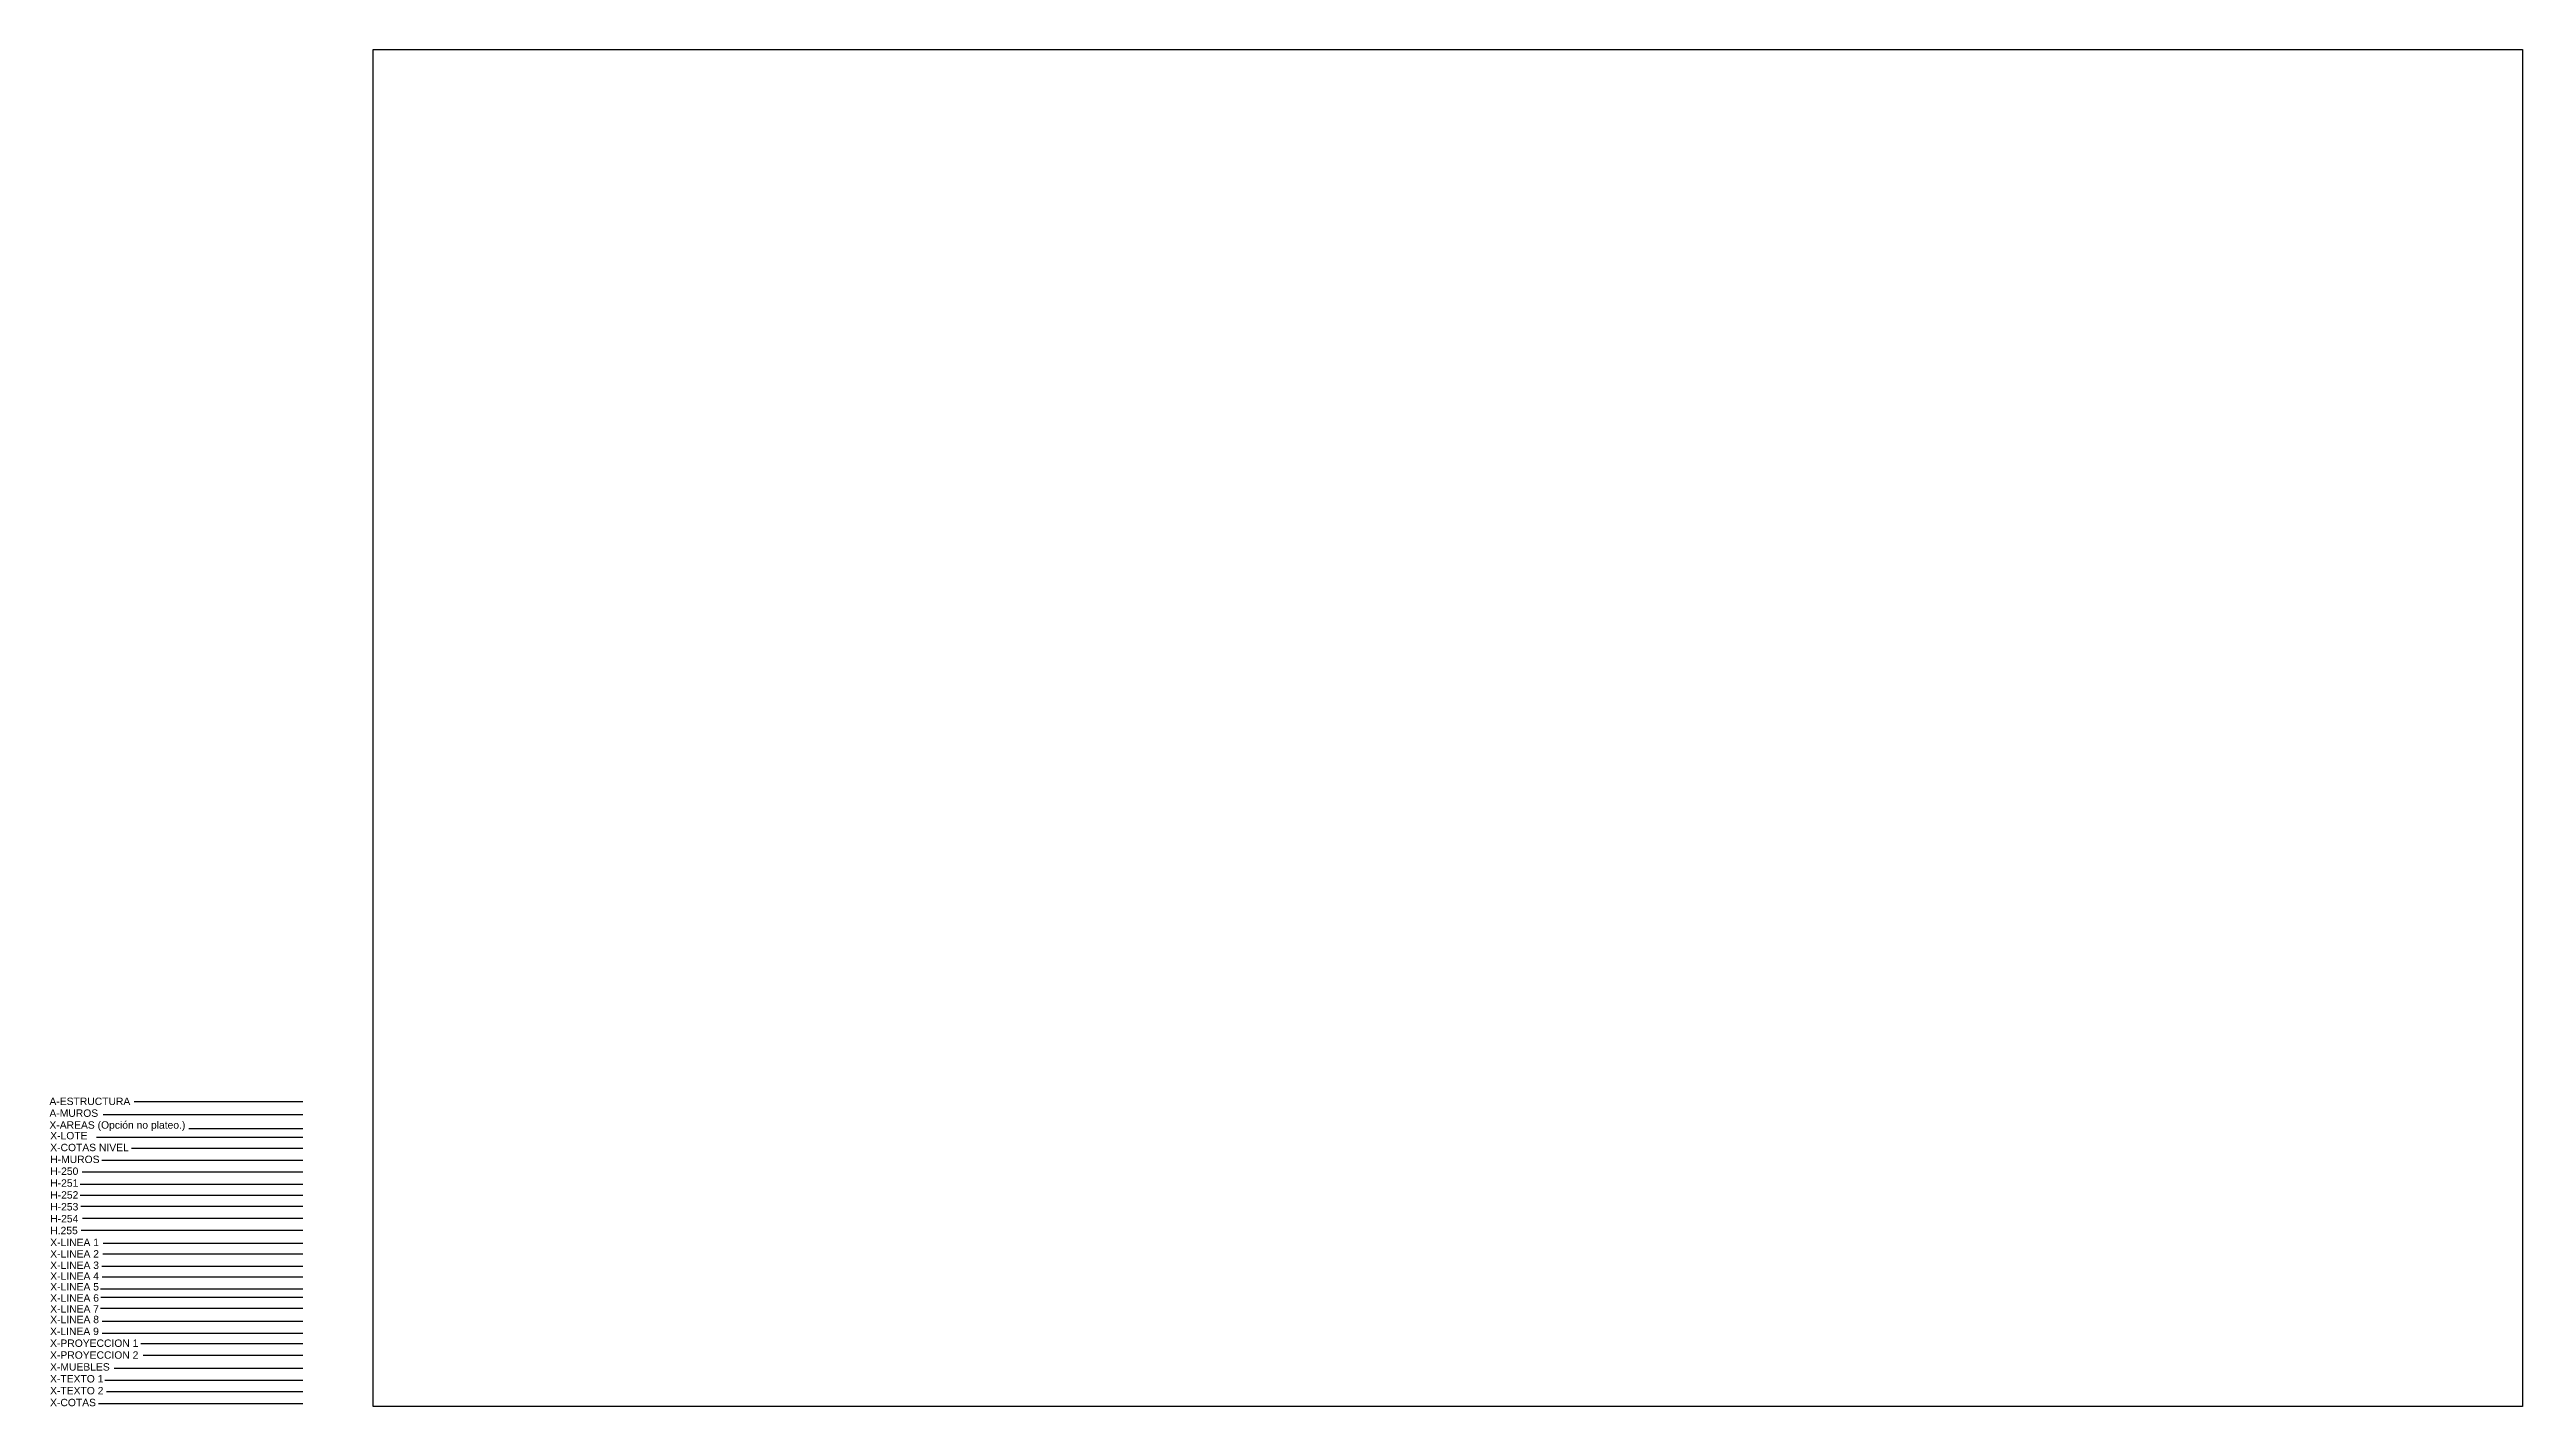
# Model space of a CAD drawing. Header units: metres. Extents: x 399.3 to 481.3, y 1179 to 1206.6.
# Drawn here: x 399.3 to 449.5, y 1179 to 1206.6 of the extents above; entities that cross this region are included whole.
import ezdxf

# ---------------------------------------------------------------- set-up
doc = ezdxf.new("R2010")
doc.units = ezdxf.units.M
doc.linetypes.add('DASHDOT', pattern=[25.4, 12.7, -6.35, 0, -6.35])
doc.linetypes.add('DASHDOT2', pattern=[12.7, 6.35, -3.175, 0, -3.175])
for name, color, linetype in [('A-ESTRUCTURA', 6, 'Continuous'), ('A-MUROS', 5, 'Continuous'), ('H-250', 250, 'Continuous'), ('H-251', 251, 'Continuous'), ('H-252', 252, 'Continuous'), ('H-253', 253, 'Continuous'), ('H-254', 254, 'Continuous'), ('H-255', 255, 'Continuous'), ('H-MUROS', 8, 'Continuous'), ('X-COTAS', 2, 'Continuous'), ('X-COTAS NIVEL', 253, 'Continuous'), ('X-LINEA 1', 7, 'Continuous'), ('X-LINEA 2', 6, 'Continuous'), ('X-LINEA 3', 5, 'Continuous'), ('X-LINEA 4', 4, 'Continuous'), ('X-LINEA 5', 3, 'Continuous'), ('X-LINEA 6', 2, 'Continuous'), ('X-LINEA 7', 1, 'Continuous'), ('X-LINEA 8', 8, 'Continuous'), ('X-LINEA 9', 9, 'Continuous'), ('X-LOTE', 30, 'DASHDOT'), ('X-MUEBLES', 9, 'Continuous'), ('X-PROYECCION 1', 1, 'DASHDOT2'), ('X-PROYECCION 2', 8, 'DASHDOT2'), ('X-TEXTO 1', 3, 'Continuous'), ('X-TEXTO 2', 2, 'Continuous')]:
    doc.layers.add(name, color=color, linetype=linetype)
doc.layers.add('X-AREAS (opción no plateo.)', color=4, linetype='Continuous', plot=False)
doc.styles.get("Standard").update_dxf_attribs({"font": 'arial.ttf'})

msp = doc.modelspace()

# ---------------------------------------------------------------- linework, layer by layer
at = {"layer": 'A-ESTRUCTURA'}
msp.add_lwpolyline([(401.037, 1185.224), (404.468, 1185.224)], dxfattribs=at)
at = {"layer": 'A-MUROS'}
msp.add_lwpolyline([(400.412, 1184.961), (404.468, 1184.961)], dxfattribs=at)
at = {"layer": 'H-250'}
msp.add_lwpolyline([(399.983, 1183.801), (404.468, 1183.801)], dxfattribs=at)
at = {"layer": 'H-251'}
msp.add_lwpolyline([(399.944, 1183.547), (404.468, 1183.547)], dxfattribs=at)
at = {"layer": 'H-252'}
msp.add_lwpolyline([(399.944, 1183.323), (404.468, 1183.323)], dxfattribs=at)
at = {"layer": 'H-253'}
msp.add_lwpolyline([(399.954, 1183.099), (404.468, 1183.099)], dxfattribs=at)
at = {"layer": 'H-254'}
msp.add_lwpolyline([(399.993, 1182.855), (404.468, 1182.855)], dxfattribs=at)
at = {"layer": 'H-255'}
msp.add_lwpolyline([(399.964, 1182.611), (404.468, 1182.611)], dxfattribs=at)
at = {"layer": 'H-MUROS'}
msp.add_lwpolyline([(400.383, 1184.035), (404.468, 1184.035)], dxfattribs=at)
at = {"layer": 'X-AREAS (opción no plateo.)'}
msp.add_lwpolyline([(402.149, 1184.678), (404.468, 1184.678)], dxfattribs=at)
at = {"layer": 'X-COTAS'}
msp.add_lwpolyline([(400.315, 1179.091), (404.468, 1179.091)], dxfattribs=at)
at = {"layer": 'X-COTAS NIVEL'}
msp.add_lwpolyline([(400.988, 1184.278), (404.468, 1184.278)], dxfattribs=at)
at = {"layer": 'X-LINEA 1'}
msp.add_lwpolyline([(400.412, 1182.348), (404.468, 1182.348)], dxfattribs=at)
at = {"layer": 'X-LINEA 2'}
msp.add_lwpolyline([(405.893, 1206.592), (449.54, 1206.592), (449.54, 1179.032), (405.893, 1179.032)], close=True, dxfattribs=at)
msp.add_lwpolyline([(400.403, 1182.133), (404.468, 1182.133)], dxfattribs=at)
at = {"layer": 'X-LINEA 3'}
msp.add_lwpolyline([(400.383, 1181.88), (404.468, 1181.88)], dxfattribs=at)
at = {"layer": 'X-LINEA 4'}
msp.add_lwpolyline([(400.393, 1181.665), (404.468, 1181.665)], dxfattribs=at)
at = {"layer": 'X-LINEA 5'}
msp.add_lwpolyline([(400.354, 1181.421), (404.468, 1181.421)], dxfattribs=at)
at = {"layer": 'X-LINEA 6'}
msp.add_lwpolyline([(400.364, 1181.256), (404.468, 1181.256)], dxfattribs=at)
at = {"layer": 'X-LINEA 7'}
msp.add_lwpolyline([(400.354, 1181.031), (404.468, 1181.031)], dxfattribs=at)
at = {"layer": 'X-LINEA 8'}
msp.add_lwpolyline([(400.393, 1180.768), (404.468, 1180.768)], dxfattribs=at)
at = {"layer": 'X-LINEA 9'}
msp.add_lwpolyline([(400.393, 1180.524), (404.468, 1180.524)], dxfattribs=at)
at = {"layer": 'X-LOTE'}
msp.add_lwpolyline([(400.276, 1184.503), (404.468, 1184.503)], dxfattribs=at)
at = {"layer": 'X-MUEBLES'}
msp.add_lwpolyline([(400.637, 1179.812), (404.468, 1179.812)], dxfattribs=at)
at = {"layer": 'X-PROYECCION 1'}
msp.add_lwpolyline([(401.173, 1180.31), (404.468, 1180.31)], dxfattribs=at)
at = {"layer": 'X-PROYECCION 2'}
msp.add_lwpolyline([(401.222, 1180.076), (404.468, 1180.076)], dxfattribs=at)
at = {"layer": 'X-TEXTO 1'}
msp.add_lwpolyline([(400.442, 1179.569), (404.468, 1179.569)], dxfattribs=at)
at = {"layer": 'X-TEXTO 2'}
msp.add_lwpolyline([(400.481, 1179.335), (404.468, 1179.335)], dxfattribs=at)

# ---------------------------------------------------------------- texts
at = {"layer": 'A-ESTRUCTURA'}
msp.add_text('A-ESTRUCTURA', height=0.15, dxfattribs=at).set_placement((399.32, 1185.156))
at = {"layer": 'A-MUROS'}
msp.add_text('A-MUROS', height=0.15, dxfattribs=at).set_placement((399.32, 1184.916))
at = {"layer": 'H-250'}
msp.add_text('H-250', height=0.15, dxfattribs=at).set_placement((399.336, 1183.737))
at = {"layer": 'H-251'}
msp.add_text('H-251', height=0.15, dxfattribs=at).set_placement((399.336, 1183.496))
at = {"layer": 'H-252'}
msp.add_text('H-252', height=0.15, dxfattribs=at).set_placement((399.336, 1183.255))
at = {"layer": 'H-253'}
msp.add_text('H-253', height=0.15, dxfattribs=at).set_placement((399.336, 1183.014))
at = {"layer": 'H-254'}
msp.add_text('H-254', height=0.15, dxfattribs=at).set_placement((399.336, 1182.773))
at = {"layer": 'H-255'}
msp.add_text('H.255', height=0.15, dxfattribs=at).set_placement((399.336, 1182.532))
at = {"layer": 'H-MUROS'}
msp.add_text('H-MUROS', height=0.15, dxfattribs=at).set_placement((399.336, 1183.977))
at = {"layer": 'X-AREAS (opción no plateo.)'}
msp.add_text('X-AREAS (Opción no plateo.)', height=0.15, dxfattribs=at).set_placement((399.32, 1184.675))
at = {"layer": 'X-COTAS'}
msp.add_text('X-COTAS', height=0.15, dxfattribs=at).set_placement((399.333, 1179.039))
at = {"layer": 'X-COTAS NIVEL'}
msp.add_text('X-COTAS NIVEL', height=0.15, dxfattribs=at).set_placement((399.336, 1184.218))
at = {"layer": 'X-LINEA 1'}
msp.add_text('X-LINEA 1', height=0.15, dxfattribs=at).set_placement((399.336, 1182.291))
at = {"layer": 'X-LINEA 2'}
msp.add_text('X-LINEA 2', height=0.15, dxfattribs=at).set_placement((399.336, 1182.057))
at = {"layer": 'X-LINEA 3'}
msp.add_text('X-LINEA 3', height=0.15, dxfattribs=at).set_placement((399.336, 1181.827))
at = {"layer": 'X-LINEA 4'}
msp.add_text('X-LINEA 4', height=0.15, dxfattribs=at).set_placement((399.336, 1181.606))
at = {"layer": 'X-LINEA 5'}
msp.add_text('X-LINEA 5', height=0.15, dxfattribs=at).set_placement((399.336, 1181.389))
at = {"layer": 'X-LINEA 6'}
msp.add_text('X-LINEA 6', height=0.15, dxfattribs=at).set_placement((399.336, 1181.162))
at = {"layer": 'X-LINEA 7'}
msp.add_text('X-LINEA 7', height=0.15, dxfattribs=at).set_placement((399.336, 1180.94))
at = {"layer": 'X-LINEA 8'}
msp.add_text('X-LINEA 8', height=0.15, dxfattribs=at).set_placement((399.336, 1180.725))
at = {"layer": 'X-LINEA 9'}
msp.add_text('X-LINEA 9', height=0.15, dxfattribs=at).set_placement((399.333, 1180.485))
at = {"layer": 'X-LOTE'}
msp.add_text('X-LOTE', height=0.15, dxfattribs=at).set_placement((399.336, 1184.459))
at = {"layer": 'X-MUEBLES'}
msp.add_text('X-MUEBLES', height=0.15, dxfattribs=at).set_placement((399.333, 1179.762))
at = {"layer": 'X-PROYECCION 1'}
msp.add_text('X-PROYECCION 1', height=0.15, dxfattribs=at).set_placement((399.333, 1180.244))
at = {"layer": 'X-PROYECCION 2'}
msp.add_text('X-PROYECCION 2', height=0.15, dxfattribs=at).set_placement((399.333, 1180.003))
at = {"layer": 'X-TEXTO 1'}
msp.add_text('X-TEXTO 1', height=0.15, dxfattribs=at).set_placement((399.333, 1179.521))
at = {"layer": 'X-TEXTO 2'}
msp.add_text('X-TEXTO 2', height=0.15, dxfattribs=at).set_placement((399.333, 1179.28))

doc.saveas('drawing.dxf')
